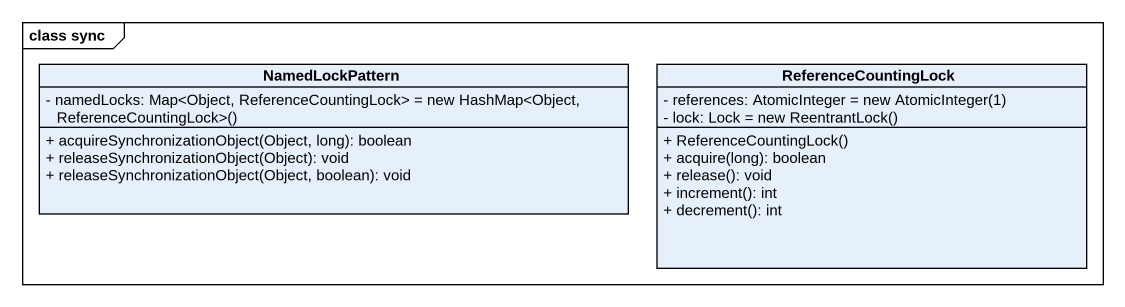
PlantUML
@startuml
mainframe class sync
hide circle
hide empty members
skinparam classAttributeIconSize 0
class NamedLockPattern {
  {field} - namedLocks: Map<Object, ReferenceCountingLock> = new HashMap<Object, ReferenceCountingLock>()
  + acquireSynchronizationObject(Object, long): boolean
  + releaseSynchronizationObject(Object): void
  + releaseSynchronizationObject(Object, boolean): void
}
class ReferenceCountingLock {
  {field} - references: AtomicInteger = new AtomicInteger(1)
  {field} - lock: Lock = new ReentrantLock()
  + ReferenceCountingLock()
  + acquire(long): boolean
  + release(): void
  + increment(): int
  + decrement(): int
}
@enduml
